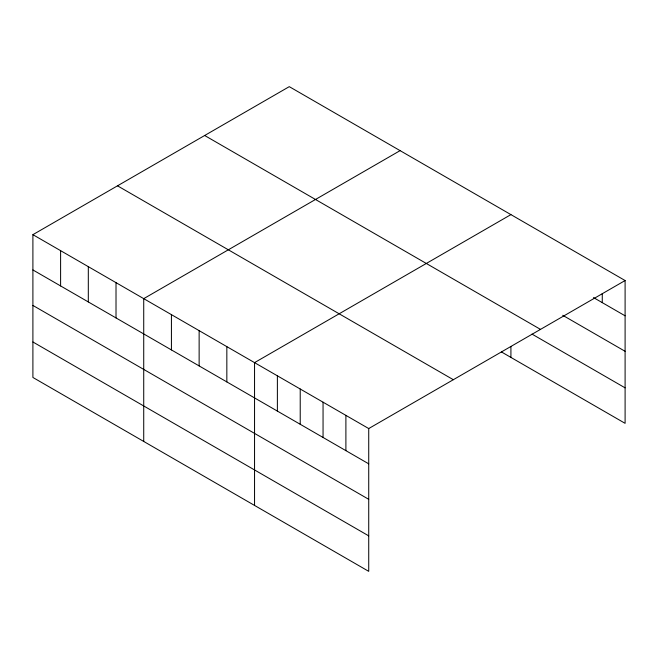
<?xml version="1.0" encoding="UTF-8"?>
<svg xmlns="http://www.w3.org/2000/svg" width="658" height="658" viewBox="0 0 658 658"><rect width="100%" height="100%" fill="white"/><g stroke="black" fill="none" stroke-linecap="round" stroke-linejoin="round"><path stroke-width="0.99" d="M32.9 234.667L368.727 428.555L368.727 571.35L32.9 377.462L32.9 234.667L289.273 86.65L625.1 280.538L625.1 423.333L501.396 351.915M400.097 150.633L143.724 298.65L143.724 441.444M510.921 214.615L254.547 362.632L254.547 505.426M368.727 428.555L625.1 280.538M593.483 297.564L625.1 315.815M562.738 315.297L625.1 351.298M204.671 135.499L540.498 329.387M532.001 334.099L625.1 387.85M117.502 185.819L453.329 379.707M32.9 269.945L368.727 463.832M32.9 305.427L368.727 499.315M32.9 341.979L368.727 535.867M602.267 293.567L602.267 302.639M510.921 346.569L510.921 357.409M345.894 415.371L345.894 450.648M323.053 402.186L323.053 437.463M300.221 389.001L300.221 424.278M277.38 375.817L277.38 411.094M226.837 346.634L226.837 381.92M199.135 330.645L199.135 365.922M171.425 314.647L171.425 349.924M116.014 282.652L116.014 317.937M88.312 266.663L88.312 301.94M60.602 250.665L60.602 285.942"/></g></svg>
